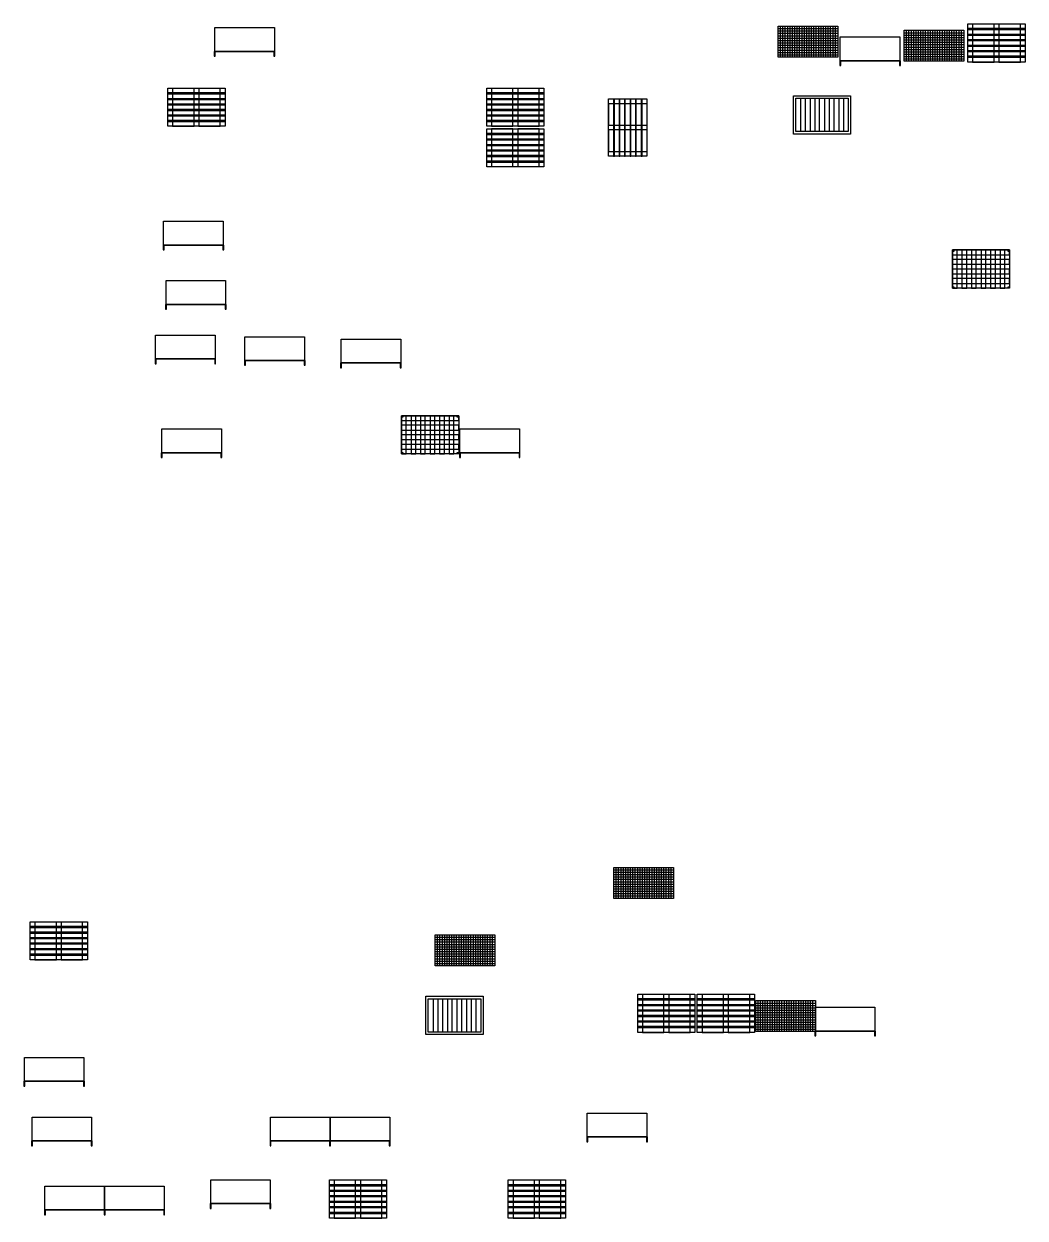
# Model space of a CAD drawing. Extents: x -150237 to 313168, y -187365 to 36962.
# Drawn here: x -141149 to -120159, y 11922 to 36962 of the extents above; entities that cross this region are included whole.
import ezdxf

# ---------------------------------------------------------------- set-up
doc = ezdxf.new("R2010")
doc.units = 0
doc.header["$LTSCALE"] = 50
doc.layers.add('оборудованиеOLD', color=90, linetype='CONTINUOUS')

msp = doc.modelspace()

# ---------------------------------------------------------------- linework, layer by layer
at = {"layer": 'оборудованиеOLD', "color": 6}
for p, q in [((-125335.8, 36863.8), (-124085.8, 36863.8)), ((-125335.8, 36813.8), (-124085.8, 36813.8)), ((-125285.8, 36263.8), (-125285.8, 36913.8)), ((-125235.8, 36263.8), (-125235.8, 36913.8)), ((-125185.8, 36263.8), (-125185.8, 36913.8)), ((-125135.8, 36263.8), (-125135.8, 36913.8)), ((-125085.8, 36263.8), (-125085.8, 36913.8)), ((-125035.8, 36263.8), (-125035.8, 36913.8)), ((-124985.8, 36263.8), (-124985.8, 36913.8)), ((-124935.8, 36263.8), (-124935.8, 36913.8)), ((-124885.8, 36263.8), (-124885.8, 36913.8)), ((-124835.8, 36263.8), (-124835.8, 36913.8)), ((-124785.8, 36263.8), (-124785.8, 36913.8)), ((-124735.8, 36263.8), (-124735.8, 36913.8)), ((-124685.8, 36263.8), (-124685.8, 36913.8)), ((-124635.8, 36263.8), (-124635.8, 36913.8)), ((-124585.8, 36263.8), (-124585.8, 36913.8)), ((-124535.8, 36263.8), (-124535.8, 36913.8)), ((-124485.8, 36263.8), (-124485.8, 36913.8)), ((-124435.8, 36263.8), (-124435.8, 36913.8)), ((-124385.8, 36263.8), (-124385.8, 36913.8)), ((-124335.8, 36263.8), (-124335.8, 36913.8)), ((-124285.8, 36263.8), (-124285.8, 36913.8)), ((-124235.8, 36263.8), (-124235.8, 36913.8)), ((-124185.8, 36263.8), (-124185.8, 36913.8)), ((-124135.8, 36263.8), (-124135.8, 36913.8)), ((-122643.8, 36176.8), (-122643.8, 36826.8)), ((-122593.8, 36176.8), (-122593.8, 36826.8)), ((-122543.8, 36176.8), (-122543.8, 36826.8)), ((-122493.8, 36176.8), (-122493.8, 36826.8)), ((-122443.8, 36176.8), (-122443.8, 36826.8)), ((-122393.8, 36176.8), (-122393.8, 36826.8)), ((-122343.8, 36176.8), (-122343.8, 36826.8)), ((-122293.8, 36176.8), (-122293.8, 36826.8)), ((-122243.8, 36176.8), (-122243.8, 36826.8)), ((-122193.8, 36176.8), (-122193.8, 36826.8)), ((-122143.8, 36176.8), (-122143.8, 36826.8)), ((-122093.8, 36176.8), (-122093.8, 36826.8)), ((-122043.8, 36176.8), (-122043.8, 36826.8)), ((-121993.8, 36176.8), (-121993.8, 36826.8)), ((-121943.8, 36176.8), (-121943.8, 36826.8)), ((-121893.8, 36176.8), (-121893.8, 36826.8)), ((-121843.8, 36176.8), (-121843.8, 36826.8)), ((-121793.8, 36176.8), (-121793.8, 36826.8)), ((-121743.8, 36176.8), (-121743.8, 36826.8)), ((-121693.8, 36176.8), (-121693.8, 36826.8)), ((-121643.8, 36176.8), (-121643.8, 36826.8)), ((-121593.8, 36176.8), (-121593.8, 36826.8)), ((-121543.8, 36176.8), (-121543.8, 36826.8)), ((-121493.8, 36176.8), (-121493.8, 36826.8)), ((-125335.8, 36763.8), (-124085.8, 36763.8)), ((-125335.8, 36713.8), (-124085.8, 36713.8)), ((-125335.8, 36663.8), (-124085.8, 36663.8)), ((-125335.8, 36613.8), (-124085.8, 36613.8)), ((-125335.8, 36563.8), (-124085.8, 36563.8)), ((-122693.8, 36776.8), (-121443.8, 36776.8)), ((-122693.8, 36726.8), (-121443.8, 36726.8)), ((-122693.8, 36676.8), (-121443.8, 36676.8)), ((-122693.8, 36626.8), (-121443.8, 36626.8)), ((-122693.8, 36576.8), (-121443.8, 36576.8)), ((-125335.8, 36513.8), (-124085.8, 36513.8)), ((-125335.8, 36463.8), (-124085.8, 36463.8)), ((-125335.8, 36413.8), (-124085.8, 36413.8)), ((-125335.8, 36363.8), (-124085.8, 36363.8)), ((-125335.8, 36313.8), (-124085.8, 36313.8)), ((-122693.8, 36526.8), (-121443.8, 36526.8)), ((-122693.8, 36476.8), (-121443.8, 36476.8)), ((-122693.8, 36426.8), (-121443.8, 36426.8)), ((-122693.8, 36376.8), (-121443.8, 36376.8)), ((-122693.8, 36326.8), (-121443.8, 36326.8)), ((-122693.8, 36276.8), (-121443.8, 36276.8)), ((-122693.8, 36226.8), (-121443.8, 36226.8)), ((-128780.5, 19226.1), (-127530.5, 19226.1)), ((-128780.5, 19176.1), (-127530.5, 19176.1)), ((-128780.5, 19126.1), (-127530.5, 19126.1)), ((-128780.5, 19076.1), (-127530.5, 19076.1)), ((-128730.5, 18626.1), (-128730.5, 19276.1)), ((-128680.5, 18626.1), (-128680.5, 19276.1)), ((-128630.5, 18626.1), (-128630.5, 19276.1)), ((-128580.5, 18626.1), (-128580.5, 19276.1)), ((-128530.5, 18626.1), (-128530.5, 19276.1)), ((-128480.5, 18626.1), (-128480.5, 19276.1)), ((-128430.5, 18626.1), (-128430.5, 19276.1)), ((-128380.5, 18626.1), (-128380.5, 19276.1)), ((-128330.5, 18626.1), (-128330.5, 19276.1)), ((-128280.5, 18626.1), (-128280.5, 19276.1)), ((-128230.5, 18626.1), (-128230.5, 19276.1)), ((-128180.5, 18626.1), (-128180.5, 19276.1)), ((-128130.5, 18626.1), (-128130.5, 19276.1)), ((-128080.5, 18626.1), (-128080.5, 19276.1)), ((-128030.5, 18626.1), (-128030.5, 19276.1)), ((-127980.5, 18626.1), (-127980.5, 19276.1)), ((-127930.5, 18626.1), (-127930.5, 19276.1)), ((-127880.5, 18626.1), (-127880.5, 19276.1)), ((-127830.5, 18626.1), (-127830.5, 19276.1)), ((-127780.5, 18626.1), (-127780.5, 19276.1)), ((-127730.5, 18626.1), (-127730.5, 19276.1)), ((-127680.5, 18626.1), (-127680.5, 19276.1)), ((-127630.5, 18626.1), (-127630.5, 19276.1)), ((-127580.5, 18626.1), (-127580.5, 19276.1)), ((-128780.5, 19026.1), (-127530.5, 19026.1)), ((-128780.5, 18976.1), (-127530.5, 18976.1)), ((-128780.5, 18926.1), (-127530.5, 18926.1)), ((-128780.5, 18876.1), (-127530.5, 18876.1)), ((-128780.5, 18826.1), (-127530.5, 18826.1)), ((-128780.5, 18776.1), (-127530.5, 18776.1)), ((-128780.5, 18726.1), (-127530.5, 18726.1)), ((-128780.5, 18676.1), (-127530.5, 18676.1)), ((-132525.9, 17811.8), (-131275.9, 17811.8)), ((-132475.9, 17211.8), (-132475.9, 17861.8)), ((-132425.9, 17211.8), (-132425.9, 17861.8)), ((-132375.9, 17211.8), (-132375.9, 17861.8)), ((-132325.9, 17211.8), (-132325.9, 17861.8)), ((-132275.9, 17211.8), (-132275.9, 17861.8)), ((-132225.9, 17211.8), (-132225.9, 17861.8)), ((-132175.9, 17211.8), (-132175.9, 17861.8)), ((-132125.9, 17211.8), (-132125.9, 17861.8)), ((-132075.9, 17211.8), (-132075.9, 17861.8)), ((-132025.9, 17211.8), (-132025.9, 17861.8)), ((-131975.9, 17211.8), (-131975.9, 17861.8)), ((-131925.9, 17211.8), (-131925.9, 17861.8)), ((-131875.9, 17211.8), (-131875.9, 17861.8)), ((-131825.9, 17211.8), (-131825.9, 17861.8)), ((-131775.9, 17211.8), (-131775.9, 17861.8)), ((-131725.9, 17211.8), (-131725.9, 17861.8)), ((-131675.9, 17211.8), (-131675.9, 17861.8)), ((-131625.9, 17211.8), (-131625.9, 17861.8)), ((-131575.9, 17211.8), (-131575.9, 17861.8)), ((-131525.9, 17211.8), (-131525.9, 17861.8)), ((-131475.9, 17211.8), (-131475.9, 17861.8)), ((-131425.9, 17211.8), (-131425.9, 17861.8)), ((-131375.9, 17211.8), (-131375.9, 17861.8)), ((-131325.9, 17211.8), (-131325.9, 17861.8)), ((-132525.9, 17761.8), (-131275.9, 17761.8)), ((-132525.9, 17711.8), (-131275.9, 17711.8)), ((-132525.9, 17661.8), (-131275.9, 17661.8)), ((-132525.9, 17611.8), (-131275.9, 17611.8)), ((-132525.9, 17561.8), (-131275.9, 17561.8)), ((-132525.9, 17511.8), (-131275.9, 17511.8)), ((-132525.9, 17461.8), (-131275.9, 17461.8)), ((-132525.9, 17411.8), (-131275.9, 17411.8)), ((-132525.9, 17361.8), (-131275.9, 17361.8)), ((-132525.9, 17311.8), (-131275.9, 17311.8)), ((-132525.9, 17261.8), (-131275.9, 17261.8)), ((-125805.9, 16432), (-124555.9, 16432)), ((-125805.9, 16382), (-124555.9, 16382)), ((-125805.9, 16332), (-124555.9, 16332)), ((-125805.9, 16282), (-124555.9, 16282)), ((-125755.9, 15832), (-125755.9, 16482)), ((-125705.9, 15832), (-125705.9, 16482)), ((-125655.9, 15832), (-125655.9, 16482)), ((-125605.9, 15832), (-125605.9, 16482)), ((-125555.9, 15832), (-125555.9, 16482)), ((-125505.9, 15832), (-125505.9, 16482)), ((-125455.9, 15832), (-125455.9, 16482)), ((-125405.9, 15832), (-125405.9, 16482)), ((-125355.9, 15832), (-125355.9, 16482)), ((-125305.9, 15832), (-125305.9, 16482)), ((-125255.9, 15832), (-125255.9, 16482)), ((-125205.9, 15832), (-125205.9, 16482)), ((-125155.9, 15832), (-125155.9, 16482)), ((-125105.9, 15832), (-125105.9, 16482)), ((-125055.9, 15832), (-125055.9, 16482)), ((-125005.9, 15832), (-125005.9, 16482)), ((-124955.9, 15832), (-124955.9, 16482)), ((-124905.9, 15832), (-124905.9, 16482)), ((-124855.9, 15832), (-124855.9, 16482)), ((-124805.9, 15832), (-124805.9, 16482)), ((-124755.9, 15832), (-124755.9, 16482)), ((-124705.9, 15832), (-124705.9, 16482)), ((-124655.9, 15832), (-124655.9, 16482)), ((-124605.9, 15832), (-124605.9, 16482)), ((-125805.9, 16232), (-124555.9, 16232)), ((-125805.9, 16182), (-124555.9, 16182)), ((-125805.9, 16132), (-124555.9, 16132)), ((-125805.9, 16082), (-124555.9, 16082)), ((-125805.9, 16032), (-124555.9, 16032)), ((-125805.9, 15982), (-124555.9, 15982)), ((-125805.9, 15932), (-124555.9, 15932)), ((-125805.9, 15882), (-124555.9, 15882))]:
    msp.add_line(p, q, dxfattribs=at)
at = {"layer": 'оборудованиеOLD', "color": 104}
for p, q in [((-125016.8, 34652.9), (-125016.8, 35452.9)), ((-125016.8, 35452.9), (-123816.8, 35452.9)), ((-124966.8, 34702.9), (-124966.8, 35402.9)), ((-124966.8, 35402.9), (-123866.8, 35402.9)), ((-124866.8, 35402.9), (-124866.8, 34702.9)), ((-124766.8, 35402.9), (-124766.8, 34702.9)), ((-124666.8, 35402.9), (-124666.8, 34702.9)), ((-124566.8, 35402.9), (-124566.8, 34702.9)), ((-124466.8, 34702.9), (-124466.8, 35402.9)), ((-124366.8, 35402.9), (-124366.8, 34702.9)), ((-124266.8, 35402.9), (-124266.8, 34702.9)), ((-124166.8, 35402.9), (-124166.8, 34702.9)), ((-124066.8, 35402.9), (-124066.8, 34702.9)), ((-123966.8, 35402.9), (-123966.8, 34702.9)), ((-123866.8, 35402.9), (-123866.8, 34702.9)), ((-123816.8, 35452.9), (-123816.8, 34652.9)), ((-123816.8, 34652.9), (-125016.8, 34652.9)), ((-123866.8, 34702.9), (-124966.8, 34702.9)), ((-132721.4, 15772.4), (-132721.4, 16572.4)), ((-132721.4, 16572.4), (-131521.4, 16572.4)), ((-131521.4, 16572.4), (-131521.4, 15772.4)), ((-132671.4, 15822.4), (-132671.4, 16522.4)), ((-132671.4, 16522.4), (-131571.4, 16522.4)), ((-132571.4, 16522.4), (-132571.4, 15822.4)), ((-132471.4, 16522.4), (-132471.4, 15822.4)), ((-132371.4, 16522.4), (-132371.4, 15822.4)), ((-132271.4, 16522.4), (-132271.4, 15822.4)), ((-132171.4, 15822.4), (-132171.4, 16522.4)), ((-132071.4, 16522.4), (-132071.4, 15822.4)), ((-131971.4, 16522.4), (-131971.4, 15822.4)), ((-131871.4, 16522.4), (-131871.4, 15822.4)), ((-131771.4, 16522.4), (-131771.4, 15822.4)), ((-131671.4, 16522.4), (-131671.4, 15822.4)), ((-131571.4, 16522.4), (-131571.4, 15822.4)), ((-131571.4, 15822.4), (-132671.4, 15822.4)), ((-131521.4, 15772.4), (-132721.4, 15772.4))]:
    msp.add_line(p, q, dxfattribs=at)
at = {"layer": 'оборудованиеOLD', "color": 3}
for points in [[(-137147.6, 36385.3), (-137147.6, 36885.3), (-135897.6, 36885.3), (-135897.6, 36385.3), (-137147.6, 36385.3), (-137157.6, 36385.3), (-137157.6, 36285.3), (-137137.6, 36285.3), (-137137.6, 36385.3), (-135907.6, 36385.3), (-135907.6, 36285.3), (-135887.6, 36285.3), (-135887.6, 36385.3), (-135897.6, 36385.3)], [(-124032.8, 36186.8), (-124032.8, 36686.8), (-122782.8, 36686.8), (-122782.8, 36186.8), (-124032.8, 36186.8), (-124042.8, 36186.8), (-124042.8, 36086.8), (-124022.8, 36086.8), (-124022.8, 36186.8), (-122792.8, 36186.8), (-122792.8, 36086.8), (-122772.8, 36086.8), (-122772.8, 36186.8), (-122782.8, 36186.8)], [(-138219.5, 32323.6), (-138219.5, 32823.6), (-136969.5, 32823.6), (-136969.5, 32323.6), (-138219.5, 32323.6), (-138229.5, 32323.6), (-138229.5, 32223.6), (-138209.5, 32223.6), (-138209.5, 32323.6), (-136979.5, 32323.6), (-136979.5, 32223.6), (-136959.5, 32223.6), (-136959.5, 32323.6), (-136969.5, 32323.6)], [(-138169.1, 31078.2), (-138169.1, 31578.2), (-136919.1, 31578.2), (-136919.1, 31078.2), (-138169.1, 31078.2), (-138179.1, 31078.2), (-138179.1, 30978.2), (-138159.1, 30978.2), (-138159.1, 31078.2), (-136929.1, 31078.2), (-136929.1, 30978.2), (-136909.1, 30978.2), (-136909.1, 31078.2), (-136919.1, 31078.2)], [(-138388.3, 29937.3), (-138388.3, 30437.3), (-137138.3, 30437.3), (-137138.3, 29937.3), (-138388.3, 29937.3), (-138398.3, 29937.3), (-138398.3, 29837.3), (-138378.3, 29837.3), (-138378.3, 29937.3), (-137148.3, 29937.3), (-137148.3, 29837.3), (-137128.3, 29837.3), (-137128.3, 29937.3), (-137138.3, 29937.3)], [(-136514.9, 29902.9), (-136514.9, 30402.9), (-135264.9, 30402.9), (-135264.9, 29902.9), (-136514.9, 29902.9), (-136524.9, 29902.9), (-136524.9, 29802.9), (-136504.9, 29802.9), (-136504.9, 29902.9), (-135274.9, 29902.9), (-135274.9, 29802.9), (-135254.9, 29802.9), (-135254.9, 29902.9), (-135264.9, 29902.9)], [(-134498.3, 29852.4), (-134498.3, 30352.4), (-133248.3, 30352.4), (-133248.3, 29852.4), (-134498.3, 29852.4), (-134508.3, 29852.4), (-134508.3, 29752.4), (-134488.3, 29752.4), (-134488.3, 29852.4), (-133258.3, 29852.4), (-133258.3, 29752.4), (-133238.3, 29752.4), (-133238.3, 29852.4), (-133248.3, 29852.4)], [(-138258.1, 27970.8), (-138258.1, 28470.8), (-137008.1, 28470.8), (-137008.1, 27970.8), (-138258.1, 27970.8), (-138268.1, 27970.8), (-138268.1, 27870.8), (-138248.1, 27870.8), (-138248.1, 27970.8), (-137018.1, 27970.8), (-137018.1, 27870.8), (-136998.1, 27870.8), (-136998.1, 27970.8), (-137008.1, 27970.8)], [(-132008.1, 27970.8), (-132008.1, 28470.8), (-130758.1, 28470.8), (-130758.1, 27970.8), (-132008.1, 27970.8), (-132018.1, 27970.8), (-132018.1, 27870.8), (-131998.1, 27870.8), (-131998.1, 27970.8), (-130768.1, 27970.8), (-130768.1, 27870.8), (-130748.1, 27870.8), (-130748.1, 27970.8), (-130758.1, 27970.8)], [(-124555.9, 15842), (-124555.9, 16342), (-123305.9, 16342), (-123305.9, 15842), (-124555.9, 15842), (-124565.9, 15842), (-124565.9, 15742), (-124545.9, 15742), (-124545.9, 15842), (-123315.9, 15842), (-123315.9, 15742), (-123295.9, 15742), (-123295.9, 15842), (-123305.9, 15842)], [(-141138.7, 14790.9), (-141138.7, 15290.9), (-139888.7, 15290.9), (-139888.7, 14790.9), (-141138.7, 14790.9), (-141148.7, 14790.9), (-141148.7, 14690.9), (-141128.7, 14690.9), (-141128.7, 14790.9), (-139898.7, 14790.9), (-139898.7, 14690.9), (-139878.7, 14690.9), (-139878.7, 14790.9), (-139888.7, 14790.9)], [(-140978.6, 13540.1), (-140978.6, 14040.1), (-139728.6, 14040.1), (-139728.6, 13540.1), (-140978.6, 13540.1), (-140988.6, 13540.1), (-140988.6, 13440.1), (-140968.6, 13440.1), (-140968.6, 13540.1), (-139738.6, 13540.1), (-139738.6, 13440.1), (-139718.6, 13440.1), (-139718.6, 13540.1), (-139728.6, 13540.1)], [(-135978.6, 13540.1), (-135978.6, 14040.1), (-134728.6, 14040.1), (-134728.6, 13540.1), (-135978.6, 13540.1), (-135988.6, 13540.1), (-135988.6, 13440.1), (-135968.6, 13440.1), (-135968.6, 13540.1), (-134738.6, 13540.1), (-134738.6, 13440.1), (-134718.6, 13440.1), (-134718.6, 13540.1), (-134728.6, 13540.1)], [(-134728.6, 13540.1), (-134728.6, 14040.1), (-133478.6, 14040.1), (-133478.6, 13540.1), (-134728.6, 13540.1), (-134738.6, 13540.1), (-134738.6, 13440.1), (-134718.6, 13440.1), (-134718.6, 13540.1), (-133488.6, 13540.1), (-133488.6, 13440.1), (-133468.6, 13440.1), (-133468.6, 13540.1), (-133478.6, 13540.1)], [(-129336.5, 13623.5), (-129336.5, 14123.5), (-128086.5, 14123.5), (-128086.5, 13623.5), (-129336.5, 13623.5), (-129346.5, 13623.5), (-129346.5, 13523.5), (-129326.5, 13523.5), (-129326.5, 13623.5), (-128096.5, 13623.5), (-128096.5, 13523.5), (-128076.5, 13523.5), (-128076.5, 13623.5), (-128086.5, 13623.5)], [(-140707.4, 12093.6), (-140707.4, 12593.6), (-139457.4, 12593.6), (-139457.4, 12093.6), (-140707.4, 12093.6), (-140717.4, 12093.6), (-140717.4, 11993.6), (-140697.4, 11993.6), (-140697.4, 12093.6), (-139467.4, 12093.6), (-139467.4, 11993.6), (-139447.4, 11993.6), (-139447.4, 12093.6), (-139457.4, 12093.6)], [(-139457.4, 12093.6), (-139457.4, 12593.6), (-138207.4, 12593.6), (-138207.4, 12093.6), (-139457.4, 12093.6), (-139467.4, 12093.6), (-139467.4, 11993.6), (-139447.4, 11993.6), (-139447.4, 12093.6), (-138217.4, 12093.6), (-138217.4, 11993.6), (-138197.4, 11993.6), (-138197.4, 12093.6), (-138207.4, 12093.6)], [(-137232.2, 12227), (-137232.2, 12727), (-135982.2, 12727), (-135982.2, 12227), (-137232.2, 12227), (-137242.2, 12227), (-137242.2, 12127), (-137222.2, 12127), (-137222.2, 12227), (-135992.2, 12227), (-135992.2, 12127), (-135972.2, 12127), (-135972.2, 12227), (-135982.2, 12227)]]:
    msp.add_lwpolyline(points, dxfattribs=at)
at = {"layer": 'оборудованиеOLD', "color": 6}
for points in [[(-124085.8, 36263.8), (-125335.8, 36263.8), (-125335.8, 36913.8), (-124085.8, 36913.8)], [(-121443.8, 36176.8), (-122693.8, 36176.8), (-122693.8, 36826.8), (-121443.8, 36826.8)], [(-127530.5, 18626.1), (-128780.5, 18626.1), (-128780.5, 19276.1), (-127530.5, 19276.1)], [(-131275.9, 17211.8), (-132525.9, 17211.8), (-132525.9, 17861.8), (-131275.9, 17861.8)], [(-124555.9, 15832), (-125805.9, 15832), (-125805.9, 16482), (-124555.9, 16482)]]:
    msp.add_lwpolyline(points, close=True, dxfattribs=at)
at = {"layer": 'оборудованиеOLD', "color": 30}
for points in [[(-121358.6, 36161.8), (-121358.6, 36961.8), (-120158.6, 36961.8), (-120158.6, 36161.8), (-121358.6, 36161.8), (-121358.6, 36261.8), (-120158.6, 36261.8), (-120158.6, 36281.8), (-121358.6, 36281.8), (-121358.6, 36381.8), (-120158.6, 36381.8), (-120158.6, 36396.8), (-121358.6, 36396.8), (-121358.6, 36496.8), (-120158.6, 36496.8), (-120158.6, 36511.8), (-121358.6, 36511.8), (-121358.6, 36611.8), (-120158.6, 36611.8), (-120158.6, 36626.8), (-121358.6, 36626.8), (-121358.6, 36726.8), (-120158.6, 36726.8), (-120158.6, 36741.8), (-121358.6, 36741.8), (-121358.6, 36841.8), (-120158.6, 36841.8), (-120158.6, 36861.8), (-121358.6, 36861.8), (-121358.6, 36961.8), (-121258.6, 36961.8), (-121258.6, 36161.8), (-120808.6, 36161.8), (-120808.6, 36961.8), (-120708.6, 36961.8), (-120708.6, 36161.8), (-120258.6, 36161.8), (-120258.6, 36961.8)], [(-138131.5, 34813.7), (-138131.5, 35613.7), (-136931.5, 35613.7), (-136931.5, 34813.7), (-138131.5, 34813.7), (-138131.5, 34913.7), (-136931.5, 34913.7), (-136931.5, 34933.7), (-138131.5, 34933.7), (-138131.5, 35033.7), (-136931.5, 35033.7), (-136931.5, 35048.7), (-138131.5, 35048.7), (-138131.5, 35148.7), (-136931.5, 35148.7), (-136931.5, 35163.7), (-138131.5, 35163.7), (-138131.5, 35263.7), (-136931.5, 35263.7), (-136931.5, 35278.7), (-138131.5, 35278.7), (-138131.5, 35378.7), (-136931.5, 35378.7), (-136931.5, 35393.7), (-138131.5, 35393.7), (-138131.5, 35493.7), (-136931.5, 35493.7), (-136931.5, 35513.7), (-138131.5, 35513.7), (-138131.5, 35613.7), (-138031.5, 35613.7), (-138031.5, 34813.7), (-137581.5, 34813.7), (-137581.5, 35613.7), (-137481.5, 35613.7), (-137481.5, 34813.7), (-137031.5, 34813.7), (-137031.5, 35613.7)], [(-131445.1, 34813.7), (-131445.1, 35613.7), (-130245.1, 35613.7), (-130245.1, 34813.7), (-131445.1, 34813.7), (-131445.1, 34913.7), (-130245.1, 34913.7), (-130245.1, 34933.7), (-131445.1, 34933.7), (-131445.1, 35033.7), (-130245.1, 35033.7), (-130245.1, 35048.7), (-131445.1, 35048.7), (-131445.1, 35148.7), (-130245.1, 35148.7), (-130245.1, 35163.7), (-131445.1, 35163.7), (-131445.1, 35263.7), (-130245.1, 35263.7), (-130245.1, 35278.7), (-131445.1, 35278.7), (-131445.1, 35378.7), (-130245.1, 35378.7), (-130245.1, 35393.7), (-131445.1, 35393.7), (-131445.1, 35493.7), (-130245.1, 35493.7), (-130245.1, 35513.7), (-131445.1, 35513.7), (-131445.1, 35613.7), (-131345.1, 35613.7), (-131345.1, 34813.7), (-130895.1, 34813.7), (-130895.1, 35613.7), (-130795.1, 35613.7), (-130795.1, 34813.7), (-130345.1, 34813.7), (-130345.1, 35613.7)], [(-128890.1, 35388.7), (-128090.1, 35388.7), (-128090.1, 34188.7), (-128890.1, 34188.7), (-128890.1, 35388.7), (-128790.1, 35388.7), (-128790.1, 34188.7), (-128770.1, 34188.7), (-128770.1, 35388.7), (-128670.1, 35388.7), (-128670.1, 34188.7), (-128655.1, 34188.7), (-128655.1, 35388.7), (-128555.1, 35388.7), (-128555.1, 34188.7), (-128540.1, 34188.7), (-128540.1, 35388.7), (-128440.1, 35388.7), (-128440.1, 34188.7), (-128425.1, 34188.7), (-128425.1, 35388.7), (-128325.1, 35388.7), (-128325.1, 34188.7), (-128310.1, 34188.7), (-128310.1, 35388.7), (-128210.1, 35388.7), (-128210.1, 34188.7), (-128190.1, 34188.7), (-128190.1, 35388.7), (-128090.1, 35388.7), (-128090.1, 35288.7), (-128890.1, 35288.7), (-128890.1, 34838.7), (-128090.1, 34838.7), (-128090.1, 34738.7), (-128890.1, 34738.7), (-128890.1, 34288.7), (-128090.1, 34288.7)], [(-130245.1, 34763.7), (-130245.1, 33963.7), (-131445.1, 33963.7), (-131445.1, 34763.7), (-130245.1, 34763.7), (-130245.1, 34663.7), (-131445.1, 34663.7), (-131445.1, 34643.7), (-130245.1, 34643.7), (-130245.1, 34543.7), (-131445.1, 34543.7), (-131445.1, 34528.7), (-130245.1, 34528.7), (-130245.1, 34428.7), (-131445.1, 34428.7), (-131445.1, 34413.7), (-130245.1, 34413.7), (-130245.1, 34313.7), (-131445.1, 34313.7), (-131445.1, 34298.7), (-130245.1, 34298.7), (-130245.1, 34198.7), (-131445.1, 34198.7), (-131445.1, 34183.7), (-130245.1, 34183.7), (-130245.1, 34083.7), (-131445.1, 34083.7), (-131445.1, 34063.7), (-130245.1, 34063.7), (-130245.1, 33963.7), (-130345.1, 33963.7), (-130345.1, 34763.7), (-130795.1, 34763.7), (-130795.1, 33963.7), (-130895.1, 33963.7), (-130895.1, 34763.7), (-131345.1, 34763.7), (-131345.1, 33963.7)], [(-141016.5, 17335), (-141016.5, 18135), (-139816.5, 18135), (-139816.5, 17335), (-141016.5, 17335), (-141016.5, 17435), (-139816.5, 17435), (-139816.5, 17455), (-141016.5, 17455), (-141016.5, 17555), (-139816.5, 17555), (-139816.5, 17570), (-141016.5, 17570), (-141016.5, 17670), (-139816.5, 17670), (-139816.5, 17685), (-141016.5, 17685), (-141016.5, 17785), (-139816.5, 17785), (-139816.5, 17800), (-141016.5, 17800), (-141016.5, 17900), (-139816.5, 17900), (-139816.5, 17915), (-141016.5, 17915), (-141016.5, 18015), (-139816.5, 18015), (-139816.5, 18035), (-141016.5, 18035), (-141016.5, 18135), (-140916.5, 18135), (-140916.5, 17335), (-140466.5, 17335), (-140466.5, 18135), (-140366.5, 18135), (-140366.5, 17335), (-139916.5, 17335), (-139916.5, 18135)], [(-128280.9, 15817), (-128280.9, 16617), (-127080.9, 16617), (-127080.9, 15817), (-128280.9, 15817), (-128280.9, 15917), (-127080.9, 15917), (-127080.9, 15937), (-128280.9, 15937), (-128280.9, 16037), (-127080.9, 16037), (-127080.9, 16052), (-128280.9, 16052), (-128280.9, 16152), (-127080.9, 16152), (-127080.9, 16167), (-128280.9, 16167), (-128280.9, 16267), (-127080.9, 16267), (-127080.9, 16282), (-128280.9, 16282), (-128280.9, 16382), (-127080.9, 16382), (-127080.9, 16397), (-128280.9, 16397), (-128280.9, 16497), (-127080.9, 16497), (-127080.9, 16517), (-128280.9, 16517), (-128280.9, 16617), (-128180.9, 16617), (-128180.9, 15817), (-127730.9, 15817), (-127730.9, 16617), (-127630.9, 16617), (-127630.9, 15817), (-127180.9, 15817), (-127180.9, 16617)], [(-127030.9, 15817), (-127030.9, 16617), (-125830.9, 16617), (-125830.9, 15817), (-127030.9, 15817), (-127030.9, 15917), (-125830.9, 15917), (-125830.9, 15937), (-127030.9, 15937), (-127030.9, 16037), (-125830.9, 16037), (-125830.9, 16052), (-127030.9, 16052), (-127030.9, 16152), (-125830.9, 16152), (-125830.9, 16167), (-127030.9, 16167), (-127030.9, 16267), (-125830.9, 16267), (-125830.9, 16282), (-127030.9, 16282), (-127030.9, 16382), (-125830.9, 16382), (-125830.9, 16397), (-127030.9, 16397), (-127030.9, 16497), (-125830.9, 16497), (-125830.9, 16517), (-127030.9, 16517), (-127030.9, 16617), (-126930.9, 16617), (-126930.9, 15817), (-126480.9, 15817), (-126480.9, 16617), (-126380.9, 16617), (-126380.9, 15817), (-125930.9, 15817), (-125930.9, 16617)], [(-134744.3, 11922), (-134744.3, 12722), (-133544.3, 12722), (-133544.3, 11922), (-134744.3, 11922), (-134744.3, 12022), (-133544.3, 12022), (-133544.3, 12042), (-134744.3, 12042), (-134744.3, 12142), (-133544.3, 12142), (-133544.3, 12157), (-134744.3, 12157), (-134744.3, 12257), (-133544.3, 12257), (-133544.3, 12272), (-134744.3, 12272), (-134744.3, 12372), (-133544.3, 12372), (-133544.3, 12387), (-134744.3, 12387), (-134744.3, 12487), (-133544.3, 12487), (-133544.3, 12502), (-134744.3, 12502), (-134744.3, 12602), (-133544.3, 12602), (-133544.3, 12622), (-134744.3, 12622), (-134744.3, 12722), (-134644.3, 12722), (-134644.3, 11922), (-134194.3, 11922), (-134194.3, 12722), (-134094.3, 12722), (-134094.3, 11922), (-133644.3, 11922), (-133644.3, 12722)], [(-130994.3, 11922), (-130994.3, 12722), (-129794.3, 12722), (-129794.3, 11922), (-130994.3, 11922), (-130994.3, 12022), (-129794.3, 12022), (-129794.3, 12042), (-130994.3, 12042), (-130994.3, 12142), (-129794.3, 12142), (-129794.3, 12157), (-130994.3, 12157), (-130994.3, 12257), (-129794.3, 12257), (-129794.3, 12272), (-130994.3, 12272), (-130994.3, 12372), (-129794.3, 12372), (-129794.3, 12387), (-130994.3, 12387), (-130994.3, 12487), (-129794.3, 12487), (-129794.3, 12502), (-130994.3, 12502), (-130994.3, 12602), (-129794.3, 12602), (-129794.3, 12622), (-130994.3, 12622), (-130994.3, 12722), (-130894.3, 12722), (-130894.3, 11922), (-130444.3, 11922), (-130444.3, 12722), (-130344.3, 12722), (-130344.3, 11922), (-129894.3, 11922), (-129894.3, 12722)]]:
    msp.add_lwpolyline(points, dxfattribs=at)
at = {"layer": 'оборудованиеOLD', "color": 252}
for points in [[(-120482.6, 31421.2), (-121682.6, 31421.2), (-121682.6, 31521.2), (-120482.6, 31521.2), (-120482.6, 31621.2), (-121682.6, 31621.2), (-121682.6, 31721.2), (-120482.6, 31721.2), (-120482.6, 31821.2), (-121682.6, 31821.2), (-121682.6, 31921.2), (-120482.6, 31921.2), (-120482.6, 32021.2), (-121682.6, 32021.2), (-121682.6, 32121.2), (-120482.6, 32121.2), (-120482.6, 32221.2), (-121682.6, 32221.2), (-121682.6, 31421.2), (-121582.6, 31421.2), (-121582.6, 32221.2), (-121482.6, 32221.2), (-121482.6, 31421.2), (-121382.6, 31421.2), (-121382.6, 32221.2), (-121282.6, 32221.2), (-121282.6, 31421.2), (-121182.6, 31421.2), (-121182.6, 32221.2), (-121082.6, 32221.2), (-121082.6, 31421.2), (-120982.6, 31421.2), (-120982.6, 32221.2), (-120882.6, 32221.2), (-120882.6, 31421.2), (-120782.6, 31421.2), (-120782.6, 32221.2), (-120682.6, 32221.2), (-120682.6, 31421.2), (-120582.6, 31421.2), (-120582.6, 32221.2), (-120482.6, 32221.2), (-120482.6, 31421.2), (-120512.6, 31421.2), (-120512.6, 31451.2), (-120482.6, 31451.2), (-120482.6, 31421.2), (-121682.6, 31421.2), (-121682.6, 31451.2), (-121652.6, 31451.2), (-121652.6, 31421.2), (-121682.6, 31421.2), (-121682.6, 32221.2), (-121652.6, 32221.2), (-121652.6, 32191.2), (-121682.6, 32191.2), (-121682.6, 32221.2), (-120482.6, 32221.2), (-120482.6, 32191.2), (-120512.6, 32191.2), (-120512.6, 32221.2), (-120482.6, 32221.2), (-120482.6, 31421.2)], [(-132033.1, 27945.8), (-133233.1, 27945.8), (-133233.1, 28045.8), (-132033.1, 28045.8), (-132033.1, 28145.8), (-133233.1, 28145.8), (-133233.1, 28245.8), (-132033.1, 28245.8), (-132033.1, 28345.8), (-133233.1, 28345.8), (-133233.1, 28445.8), (-132033.1, 28445.8), (-132033.1, 28545.8), (-133233.1, 28545.8), (-133233.1, 28645.8), (-132033.1, 28645.8), (-132033.1, 28745.8), (-133233.1, 28745.8), (-133233.1, 27945.8), (-133133.1, 27945.8), (-133133.1, 28745.8), (-133033.1, 28745.8), (-133033.1, 27945.8), (-132933.1, 27945.8), (-132933.1, 28745.8), (-132833.1, 28745.8), (-132833.1, 27945.8), (-132733.1, 27945.8), (-132733.1, 28745.8), (-132633.1, 28745.8), (-132633.1, 27945.8), (-132533.1, 27945.8), (-132533.1, 28745.8), (-132433.1, 28745.8), (-132433.1, 27945.8), (-132333.1, 27945.8), (-132333.1, 28745.8), (-132233.1, 28745.8), (-132233.1, 27945.8), (-132133.1, 27945.8), (-132133.1, 28745.8), (-132033.1, 28745.8), (-132033.1, 27945.8), (-132063.1, 27945.8), (-132063.1, 27975.8), (-132033.1, 27975.8), (-132033.1, 27945.8), (-133233.1, 27945.8), (-133233.1, 27975.8), (-133203.1, 27975.8), (-133203.1, 27945.8), (-133233.1, 27945.8), (-133233.1, 28745.8), (-133203.1, 28745.8), (-133203.1, 28715.8), (-133233.1, 28715.8), (-133233.1, 28745.8), (-132033.1, 28745.8), (-132033.1, 28715.8), (-132063.1, 28715.8), (-132063.1, 28745.8), (-132033.1, 28745.8), (-132033.1, 27945.8)]]:
    msp.add_lwpolyline(points, dxfattribs=at)

doc.saveas('drawing.dxf')
